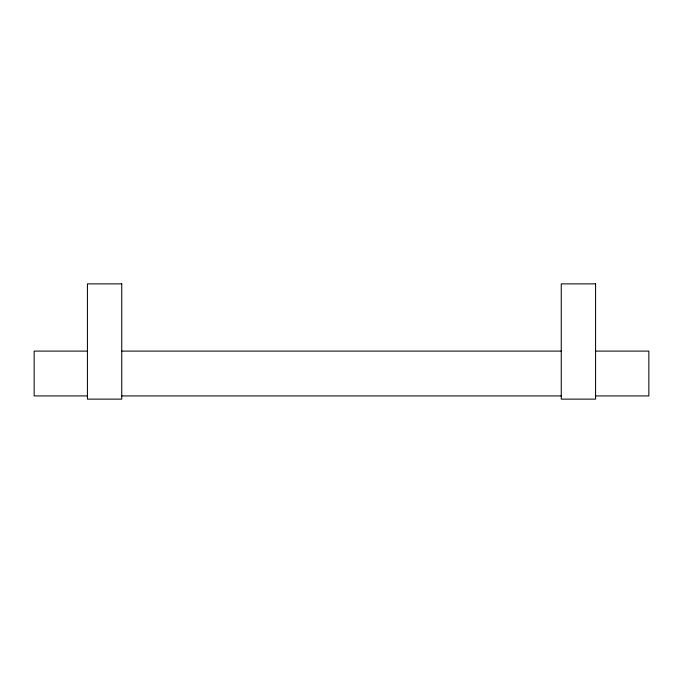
<?xml version="1.0" encoding="UTF-8"?>
<svg xmlns="http://www.w3.org/2000/svg" width="683" height="683" viewBox="0 0 683 683"><rect width="100%" height="100%" fill="white"/><g stroke="black" fill="none" stroke-linecap="round" stroke-linejoin="round"><path stroke-width="1.02" d="M87.424 351.105L34.15 351.105L34.15 395.927L87.424 395.927M121.745 351.105L561.255 351.105M595.576 351.105L648.85 351.105L648.85 395.927L595.576 395.927M121.745 395.927L561.255 395.927M121.745 283.872L87.424 283.872L87.424 399.128L121.745 399.128L121.745 283.872M595.576 283.872L561.255 283.872L561.255 399.128L595.576 399.128L595.576 283.872"/></g></svg>
